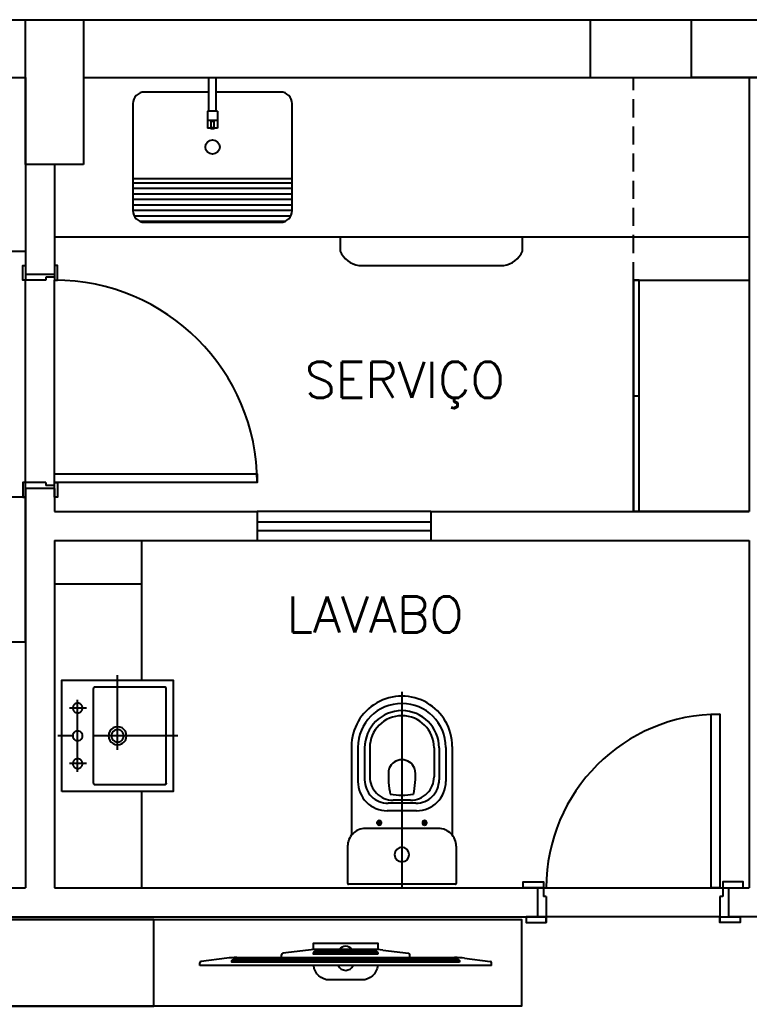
# Model space of a CAD drawing. Extents: x 126968 to 132038, y -1805 to 3860.
# Drawn here: x 129578.6 to 129830.6, y 2528.6 to 2869.6 of the extents above; entities that cross this region are included whole.
import ezdxf
from ezdxf.enums import TextEntityAlignment as Align

# ---------------------------------------------------------------- set-up
doc = ezdxf.new("R2010")
doc.units = 0
doc.header["$MEASUREMENT"] = 0
for name, pattern in [('AXES', [0.54, 0.3, -0.08, 0.08, -0.08]), ('CACHE', [0.24, 0.12, -0.12]), ('CONTINU', [0]), ('HIDDEN', [0.375, 0.25, -0.125])]:
    doc.linetypes.add(name, pattern=pattern)
doc.layers.get('0').update_dxf_attribs({"linetype": 'CONTINUOUS'})
for name, color, linetype in [('ESCR03', 3, 'CONTINUOUS'), ('PENA01', 1, 'CONTINUOUS'), ('PENA02', 2, 'CONTINUOUS'), ('PENA03', 3, 'CONTINUOUS'), ('PENA04', 4, 'CONTINUOUS'), ('PENA06', 6, 'CONTINUOUS')]:
    doc.layers.add(name, color=color, linetype=linetype)
doc.layers.add('PROJEÇÃO', color=1, linetype='HIDDEN', transparency=0.51)
doc.styles.add('ROMANS', font='ROMANS.SHX')

# ---------------------------------------------------------------- blocks, each defined once
blk = doc.blocks.new('7013017_p')
at = {"linetype": 'CONTINU'}
for points in [[(0, -0.6774), (0, 0)], [(-0.1875, -0.1437), (-0.1875, -0.0148)], [(-0.1848, -0.0121), (0.1848, -0.0121)], [(0.1875, -0.1437), (0.1875, -0.0148)], [(-0.174, -0.4881), (-0.174, -0.182)], [(0.174, -0.488), (0.174, -0.182)], [(-0.1266, -0.2047), (0.1266, -0.2047)], [(-0.0871, -0.2244), (-0.0688, -0.2244)], [(-0.0782, -0.2345), (-0.0782, -0.2147)], [(0.0681, -0.2244), (0.0887, -0.2244)], [(0.0782, -0.2351), (0.0782, -0.2144)], [(-0.0509, -0.2662), (0.0509, -0.2662)], [(-0.0479, -0.2918), (0.0479, -0.2918)], [(-0.0303, -0.3027), (0.0303, -0.3027)], [(-0.1518, -0.4851), (-0.1518, -0.367)], [(-0.1286, -0.4834), (-0.1286, -0.3725)], [(0.1286, -0.4834), (0.1286, -0.3725)], [(0.1518, -0.4851), (0.1518, -0.367)], [(-0.111, -0.4834), (-0.111, -0.3834)], [(0.111, -0.4834), (0.111, -0.3834)]]:
    blk.add_lwpolyline(points, dxfattribs=at)
for points in [[(-0.1848, -0.0121, 0.41424), (-0.1875, -0.0148)], [(0.1875, -0.0148, 0.414275), (0.1848, -0.0121)], [(0, -0.0896, 1), (0, -0.14)], [(0, -0.14, 1), (0, -0.0896)], [(-0.1875, -0.1437, 0.414214), (-0.1266, -0.2047)], [(0.1266, -0.2047, 0.414214), (0.1875, -0.1437)], [(-0.0782, -0.2168, 1), (-0.0782, -0.2319)], [(-0.0782, -0.2319, 1), (-0.0782, -0.2168)], [(0.0782, -0.2168, 1), (0.0782, -0.2319)], [(0.0782, -0.2319, 1), (0.0782, -0.2168)], [(-0.0509, -0.2662, 0.414214), (-0.1518, -0.367)], [(0.1518, -0.367, 0.414214), (0.0509, -0.2662)], [(-0.0479, -0.2918, 0.414214), (-0.1286, -0.3725)], [(-0.0303, -0.3027, 0.414214), (-0.111, -0.3834)], [(0.111, -0.3834, 0.414214), (0.0303, -0.3027)], [(0.1286, -0.3725, 0.414214), (0.0479, -0.2918)], [(-0.04, -0.3232, 0.078063), (-0.0458, -0.404)], [(0.04, -0.3232, 0.080389), (-0.04, -0.3232)], [(0.0458, -0.404, 0.078063), (0.04, -0.3232)], [(-0.0458, -0.404, 0.07471), (-0.0437, -0.4128)], [(0.0437, -0.4128, 0.07471), (0.0458, -0.404)], [(-0.0437, -0.4128, 0.675827), (0.0437, -0.4128)], [(-0.174, -0.4881, 1.000333), (0.174, -0.488)], [(-0.1518, -0.4851, 1), (0.1518, -0.4851)], [(-0.1286, -0.4834, 0.999998), (0.1286, -0.4834)], [(-0.111, -0.4834, 0.999998), (0.111, -0.4834)]]:
    blk.add_lwpolyline(points, format="xyb", dxfattribs=at)
blk = doc.blocks.new('7407317_p')
at = {"linetype": 'AXES'}
for points in [[(0, -0.2161), (0, 0.2151)], [(-0.1299, 0.1435), (0.1299, 0.1435)], [(-0.1, 0.112), (-0.1, 0.1725)], [(0.1, 0.112), (0.1, 0.1725)], [(-0.0506, 0), (0.2181, 0)]]:
    blk.add_lwpolyline(points, dxfattribs=at)
at = {"linetype": 'Continuous'}
blk.add_lwpolyline([(-0.2, 0.2), (0.2, 0.2), (0.2, -0.2), (-0.2, -0.2)], close=True, dxfattribs=at)
at = {"linetype": 'CACHE'}
for points in [[(-0.1, 0.161, 1.000021), (-0.1, 0.126)], [(-0.1, 0.126, 1.000078), (-0.1, 0.161)], [(0.1, 0.161, 1.000019), (0.1, 0.126)], [(0.1, 0.126, 1.000063), (0.1, 0.161)]]:
    blk.add_lwpolyline(points, format="xyb", dxfattribs=at)
at = {"linetype": 'CONTINU'}
for points in [[(0, 0.161, 1.00002), (0, 0.126)], [(0, 0.126, 1.00004), (0, 0.161)], [(-0.1703, 0.087, 0.414575), (-0.1753, 0.082)], [(0.1754, 0.082, 0.41461), (0.1704, 0.087)], [(0, 0.0325, 1.00002), (0, -0.0325)], [(0, 0.0222, 1.00002), (0, -0.0223)], [(0, -0.0325, 1.00002), (0, 0.0325)], [(0, -0.0223, 1.00006), (0, 0.0222)], [(-0.1736, -0.1735, -0.197037), (-0.175, -0.17)], [(-0.175, -0.17, 0.414577), (-0.17, -0.175)], [(-0.17, -0.175, -0.197039), (-0.1736, -0.1735)], [(0.1706, -0.175, 0.413841), (0.175, -0.1706)]]:
    blk.add_lwpolyline(points, format="xyb", dxfattribs=at)
for points in [[(-0.1753, 0.082), (-0.175, -0.17)], [(-0.1703, 0.087), (0.1704, 0.087)], [(0.175, -0.1706), (0.1754, 0.082)], [(-0.17, -0.175), (0.1706, -0.175)]]:
    blk.add_lwpolyline(points, dxfattribs=at)

msp = doc.modelspace()

# ---------------------------------------------------------------- hatches: boundary and pattern name
h = msp.add_hatch()
h.set_pattern_fill('ANSI31', color=256, scale=0.6, angle=1035, style=0)
h.set_pattern_definition([(360, (123939.932, 1498.8428), (-3e-15, 1.905), [])])
h.paths.add_polyline_path([(129657.846, 2814.701), (129617.702, 2814.701), (129617.702, 2803.615, 0.4142136), (129621.702, 2799.615), (129657.846, 2799.615)])
h.paths.add_polyline_path([(129672.702, 2814.701), (129657.846, 2814.701), (129657.846, 2799.615), (129668.702, 2799.615, 0.4142136), (129672.702, 2803.615)])
h = msp.add_hatch()
h.set_pattern_fill('GRATE', color=256, scale=0.27702, angle=90, style=0)
h.set_pattern_definition([(180, (129730.52953, 2539.1159), (2e-14, 0.2198846), []), (90, (129730.5295, 2539.1159), (0.8795385, -8e-14), [])])
edge = h.paths.add_edge_path()
edge.add_line((129652.687, 2544.944), (129729.698, 2544.944))
edge.add_ellipse((129729.698, 2544.112), major_axis=(-0.588, -0.588), ratio=1, start_angle=135, end_angle=225, ccw=False)
edge.add_line((129730.53, 2544.112), (129730.53, 2543.835))
edge.add_line((129730.53, 2543.835), (129651.856, 2543.835))
edge.add_line((129651.856, 2543.835), (129651.856, 2544.112))
edge.add_ellipse((129652.687, 2544.112), major_axis=(-0.588, 0.588), ratio=1, start_angle=315, end_angle=405, ccw=False)
edge = h.paths.add_edge_path()
edge.add_line((129680.943, 2547.714), (129701.442, 2547.714))
edge.add_ellipse((129701.442, 2546.883), major_axis=(-0.588, -0.588), ratio=1, start_angle=135, end_angle=225, ccw=False)
edge.add_line((129702.273, 2546.883), (129702.273, 2546.606))
edge.add_line((129702.273, 2546.606), (129680.112, 2546.606))
edge.add_line((129680.112, 2546.606), (129680.112, 2546.883))
edge.add_ellipse((129680.943, 2546.883), major_axis=(-0.588, 0.588), ratio=1, start_angle=315, end_angle=405, ccw=False)

# ---------------------------------------------------------------- linework, layer by layer
for p, q in [((129643.952, 2838.03), (129643.952, 2849.615)), ((129646.452, 2838.03), (129646.452, 2849.615)), ((129643.452, 2838.03), (129643.452, 2832.176)), ((129646.952, 2838.03), (129643.452, 2838.03)), ((129646.952, 2838.03), (129646.952, 2832.176)), ((129646.952, 2834.741), (129643.452, 2834.741)), ((129644.702, 2832.176), (129643.452, 2832.176)), ((129645.702, 2832.221), (129644.702, 2832.221)), ((129646.952, 2832.176), (129645.702, 2832.176)), ((129617.702, 2814.701), (129672.702, 2814.701)), ((129678.393, 2548.054), (129669.509, 2546.943)), ((129700.556, 2548.268), (129681.829, 2548.268)), ((129703.992, 2548.054), (129712.876, 2546.943)), ((129640.775, 2542.727), (129640.775, 2543.623)), ((129650.145, 2545.284), (129641.26, 2544.173)), ((129653.581, 2545.498), (129728.805, 2545.498)), ((129669.024, 2545.498), (129669.024, 2546.394)), ((129713.362, 2545.498), (129713.362, 2546.394)), ((129732.241, 2545.284), (129741.125, 2544.173)), ((129741.61, 2542.727), (129741.61, 2543.623)), ((129741.61, 2542.727), (129640.775, 2542.727))]:
    msp.add_line(p, q)
for points in [[(129643.952, 2844.615), (129621.702, 2844.615, 0.4142136), (129617.702, 2840.615), (129617.702, 2803.615, 0.4142136), (129621.702, 2799.615), (129668.702, 2799.615, 0.4142136), (129672.702, 2803.615), (129672.702, 2840.615, 0.4142136), (129668.702, 2844.615), (129646.452, 2844.615)], [(129689.278, 2794.615), (129689.278, 2789.615, 0.2448919), (129695.778, 2784.615), (129745.778, 2784.615, 0.2448919), (129752.278, 2789.615), (129752.278, 2794.615)], [(129702.246, 2542.727, -0.3851704), (129696.733, 2537.741), (129685.652, 2537.741, -0.3851704), (129680.14, 2542.727, -0.3851704)]]:
    msp.add_lwpolyline(points, format="xyb")
msp.add_lwpolyline([(129645.702, 2834.57), (129645.702, 2831.879), (129644.702, 2831.879), (129644.702, 2834.57)], close=True)
for points in [[(129680.112, 2548.214), (129680.112, 2550.484), (129702.273, 2550.484), (129702.273, 2548.214)], [(129651.856, 2543.835), (129651.856, 2544.112)]]:
    msp.add_lwpolyline(points)
for points in [[(129702.273, 2546.606), (129680.112, 2546.606), (129680.112, 2546.883, -0.4142136), (129680.943, 2547.714), (129701.442, 2547.714, -0.4142136), (129702.273, 2546.883)], [(129730.53, 2543.835), (129651.856, 2543.835), (129651.856, 2544.112, -0.4142136), (129652.687, 2544.944), (129729.698, 2544.944, -0.4142136), (129730.53, 2544.112)]]:
    msp.add_lwpolyline(points, format="xyb", close=True)
msp.add_circle((129645.202, 2825.615), 2.46)
for centre, radius, start, end in [((129681.829, 2520.566), 27.702, 90, 97.12502), ((129691.193, 2546.606), 2.77, 36.8699, 143.1301), ((129700.556, 2520.566), 27.702, 82.87498, 90), ((129641.329, 2543.623), 0.554, 97.12502, 180), ((129653.581, 2517.796), 27.702, 90, 97.12502), ((129669.578, 2546.394), 0.554, 97.12502, 180), ((129712.808, 2546.394), 0.554, 0, 82.87498), ((129728.805, 2517.796), 27.702, 82.87498, 90), ((129741.056, 2543.623), 0.554, 0, 82.87498), ((129691.193, 2543.835), 2.77, 203.57818, 336.42182)]:
    msp.add_arc(centre, radius, start, end)
at = {"layer": 'PENA01'}
for p, q in [((129580.613, 2709.615), (129580.613, 2779.615)), ((129590.613, 2709.615), (129590.613, 2779.615)), ((129759.492, 2569.615), (129821.492, 2569.615)), ((129820.492, 2559.615), (129760.492, 2559.615))]:
    msp.add_line(p, q, dxfattribs=at)
at = {"layer": 'PENA01', "linetype": 'Continuous'}
msp.add_arc((129820.492, 2569.615), 60, 90, 180, dxfattribs=at)
at = {"layer": 'PENA02', "linetype": 'Continuous'}
for p, q in [((129720.613, 2699.615), (129660.613, 2699.615)), ((129660.613, 2689.615), (129720.613, 2689.615))]:
    msp.add_line(p, q, dxfattribs=at)
at = {"layer": 'PENA02'}
for p, q in [((129620.613, 2674.615), (129620.613, 2641.335)), ((129620.613, 2602.894), (129620.613, 2569.615))]:
    msp.add_line(p, q, dxfattribs=at)
at = {"layer": 'PENA02', "linetype": 'Continuous'}
msp.add_arc((129590.613, 2709.615), 70, 0, 90, dxfattribs=at)
at = {"layer": 'PENA03'}
for p, q in [((129600.613, 2869.615), (129775.613, 2869.615)), ((129600.613, 2849.615), (129775.613, 2849.615)), ((129590.613, 2794.615), (129830.613, 2794.615)), ((129526.613, 2789.615), (129580.613, 2789.615))]:
    msp.add_line(p, q, dxfattribs=at)
at = {"layer": 'PENA03', "linetype": 'Continuous'}
for p, q in [((129587.613, 2779.615), (129580.613, 2779.615)), ((129587.613, 2780.615), (129587.613, 2779.615)), ((129590.613, 2780.615), (129587.613, 2780.615)), ((129587.613, 2709.615), (129580.613, 2709.615)), ((129587.613, 2709.615), (129587.613, 2708.615)), ((129590.613, 2708.615), (129587.613, 2708.615)), ((129660.613, 2696.115), (129720.613, 2696.115)), ((129660.613, 2693.115), (129720.613, 2693.115))]:
    msp.add_line(p, q, dxfattribs=at)
for points in [[(129580.613, 2779.615), (129579.613, 2779.615), (129579.613, 2784.615), (129580.613, 2784.615)], [(129590.613, 2779.615), (129591.613, 2779.615), (129591.613, 2784.615), (129590.613, 2784.615)], [(129590.613, 2709.615), (129590.613, 2712.615), (129660.613, 2712.615), (129660.613, 2709.615)], [(129580.613, 2709.615), (129579.613, 2709.615), (129579.613, 2704.615), (129580.613, 2704.615)], [(129590.613, 2709.615), (129591.613, 2709.615), (129591.613, 2704.615), (129590.613, 2704.615)]]:
    msp.add_lwpolyline(points, close=True, dxfattribs=at)
at = {"layer": 'PENA03'}
msp.add_lwpolyline([(129541.968, 2558.647), (129751.968, 2558.647), (129751.968, 2528.647), (129541.968, 2528.647)], close=True, dxfattribs=at)
at = {"layer": 'PENA04'}
for p, q in [((129790.613, 2739.615), (129792.613, 2739.615)), ((129757.492, 2569.615), (129759.492, 2569.615)), ((129759.492, 2569.615), (129759.492, 2566.615)), ((129821.492, 2569.615), (129821.492, 2566.615)), ((129821.492, 2569.615), (129823.492, 2569.615)), ((129760.492, 2566.615), (129759.492, 2566.615)), ((129760.492, 2566.615), (129760.492, 2557.615)), ((129820.492, 2566.615), (129820.492, 2557.615)), ((129821.492, 2566.615), (129820.492, 2566.615)), ((129757.492, 2559.615), (129760.492, 2559.615)), ((129820.492, 2559.615), (129823.492, 2559.615))]:
    msp.add_line(p, q, dxfattribs=at)
for points in [[(129830.613, 2699.615), (129790.613, 2699.615), (129790.613, 2779.615), (129830.613, 2779.615)], [(129790.613, 2699.615), (129792.613, 2699.615), (129792.613, 2779.615), (129790.613, 2779.615)], [(129580.613, 2704.615), (129520.613, 2704.615), (129520.613, 2654.615), (129580.613, 2654.615)], [(129820.492, 2569.615), (129817.492, 2569.615), (129817.492, 2629.615), (129820.492, 2629.615)], [(129759.492, 2569.615), (129752.492, 2569.615), (129752.492, 2571.615), (129759.492, 2571.615)], [(129821.492, 2569.615), (129828.492, 2569.615), (129828.492, 2571.615), (129821.492, 2571.615)], [(129514.87, 2528.647), (129624.87, 2528.647), (129624.87, 2558.647), (129514.87, 2558.647)], [(129760.492, 2559.615), (129753.492, 2559.615), (129753.492, 2557.615), (129760.492, 2557.615)], [(129820.492, 2559.615), (129827.492, 2559.615), (129827.492, 2557.615), (129820.492, 2557.615)]]:
    msp.add_lwpolyline(points, close=True, dxfattribs=at)
at = {"layer": 'PENA06'}
for p, q in [((129425.613, 2869.615), (129590.613, 2869.615)), ((129775.613, 2869.615), (129775.613, 2849.615)), ((129775.613, 2869.615), (129810.613, 2869.615)), ((129425.613, 2849.615), (129580.613, 2849.615)), ((129580.613, 2849.615), (129580.613, 2779.615)), ((129775.613, 2849.615), (129860.613, 2849.615)), ((129830.613, 2849.615), (129830.613, 2699.615)), ((129590.613, 2819.615), (129590.613, 2779.615)), ((129580.613, 2707.615), (129580.613, 2569.615)), ((129590.613, 2707.615), (129590.613, 2699.615)), ((129590.613, 2699.615), (129660.613, 2699.615)), ((129720.613, 2699.615), (129830.613, 2699.615)), ((129590.613, 2689.615), (129660.613, 2689.615)), ((129590.613, 2689.615), (129590.613, 2569.615)), ((129620.613, 2689.615), (129620.613, 2674.615)), ((129720.613, 2689.615), (129830.613, 2689.615)), ((129830.613, 2689.615), (129830.613, 2569.615)), ((129590.613, 2674.615), (129620.613, 2674.615)), ((129508.613, 2569.615), (129580.613, 2569.615)), ((129590.613, 2569.615), (129757.492, 2569.615)), ((129757.492, 2569.615), (129757.492, 2559.615)), ((129823.492, 2569.615), (129823.492, 2559.615)), ((129823.492, 2569.615), (129830.613, 2569.615)), ((129508.613, 2559.615), (129757.492, 2559.615)), ((129849.613, 2559.615), (129823.492, 2559.615))]:
    msp.add_line(p, q, dxfattribs=at)
at = {"layer": 'PENA06', "linetype": 'Continuous'}
for p, q in [((129590.613, 2781.615), (129580.613, 2781.615)), ((129590.613, 2707.615), (129580.613, 2707.615)), ((129660.613, 2699.615), (129660.613, 2689.615)), ((129720.613, 2699.615), (129720.613, 2689.615))]:
    msp.add_line(p, q, dxfattribs=at)
at = {"layer": 'PENA06'}
for points in [[(129600.613, 2819.615), (129580.613, 2819.615), (129580.613, 2869.615), (129600.613, 2869.615)], [(129810.613, 2849.615), (129810.613, 2869.615), (129860.613, 2869.615), (129860.613, 2849.615)]]:
    msp.add_lwpolyline(points, close=True, dxfattribs=at)
at = {"layer": 'PROJEÇÃO', "ltscale": 25}
msp.add_line((129790.613, 2779.615), (129790.613, 2849.615), dxfattribs=at)

# ---------------------------------------------------------------- block references
at = {"layer": 'PENA02'}
for name, p, xscale, yscale, zscale, rotation in [('7407317_p', (129612.394, 2622.118), 96.10119972714253, 96.10119972714253, 96.10119972714253, 90), ('7013017_p', (129710.613, 2569.615), 100, 100, 100, 180)]:
    msp.add_blockref(name, p, dxfattribs=dict(at, xscale=xscale, yscale=yscale, zscale=zscale, rotation=rotation))

# ---------------------------------------------------------------- texts
at = {"layer": 'ESCR03', "color": 4, "linetype": 'Continuous', "style": 'ROMANS'}
for s, p in [('SERVIÇO', (129711.586, 2743.342)), ('LAVABO', (129701.353, 2664.064))]:
    msp.add_text(s, height=12.5, dxfattribs=at).set_placement(p, align=Align.MIDDLE)

doc.saveas('drawing.dxf')
